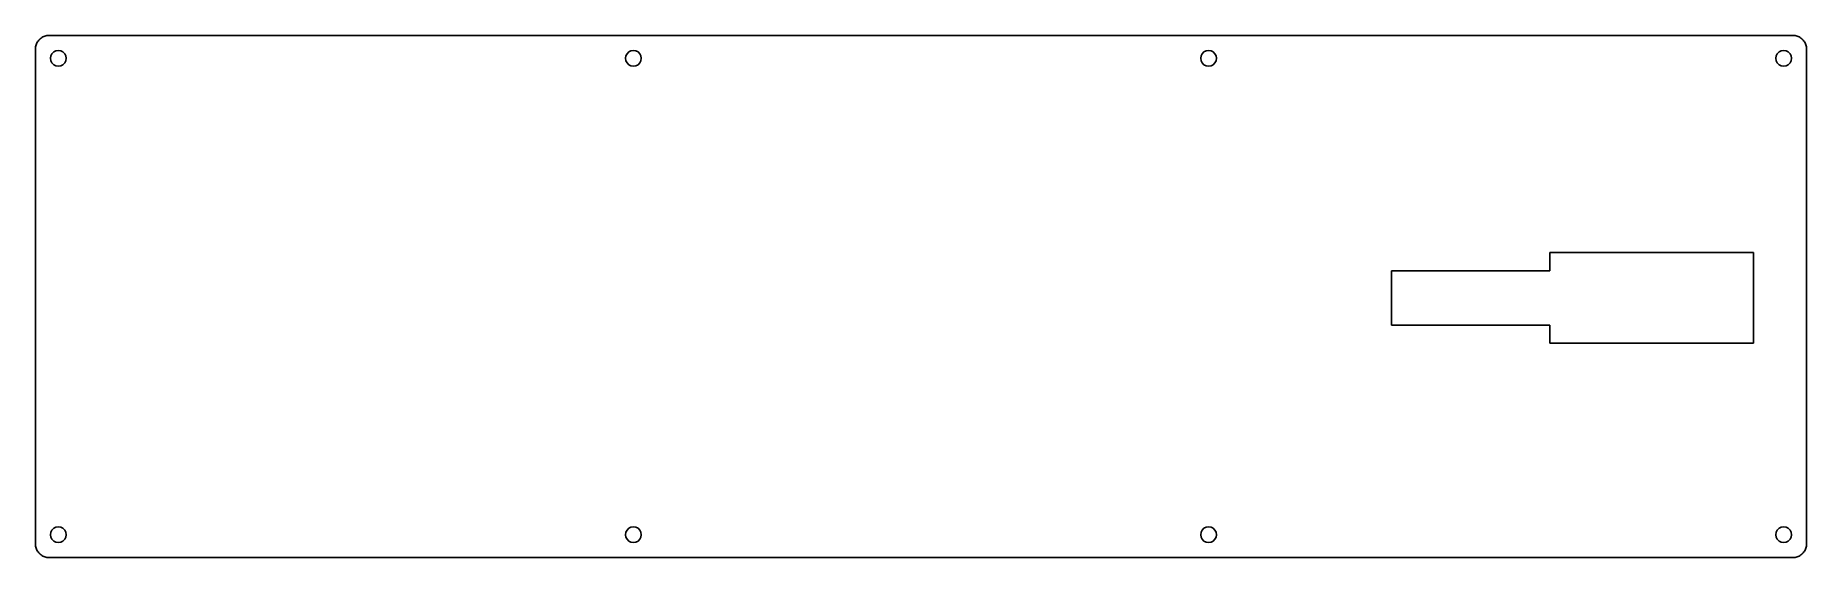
# Model space of a CAD drawing. Extents: x 0 to 392, y 0 to 115.
import ezdxf

# ---------------------------------------------------------------- set-up
doc = ezdxf.new("R2010")
doc.units = 0
doc.header["$MEASUREMENT"] = 0
doc.layers.get('0').update_dxf_attribs({"true_color": 0xffffff})

msp = doc.modelspace()

# ---------------------------------------------------------------- linework, layer by layer
at = {"color": 0}
for p, q in [((0.15, 113.36), (0.23, 113.58)), ((0.23, 113.58), (0.33, 113.8)), ((0.33, 113.8), (0.44, 114.01)), ((0.44, 114.01), (0.57, 114.2)), ((0.57, 114.2), (0.72, 114.39)), ((0.72, 114.39), (0.88, 114.56)), ((0.88, 114.56), (1.05, 114.72)), ((1.05, 114.72), (1.24, 114.86)), ((1.24, 114.86), (1.43, 114.99)), ((1.43, 114.99), (1.64, 115.11)), ((1.64, 115.11), (1.85, 115.21)), ((1.85, 115.21), (2.07, 115.29)), ((2.07, 115.29), (2.3, 115.36)), ((2.3, 115.36), (2.53, 115.4)), ((2.53, 115.4), (2.77, 115.43)), ((2.77, 115.43), (3, 115.44)), ((3, 115.44), (388.66, 115.44)), ((388.66, 115.44), (388.9, 115.43)), ((388.9, 115.43), (389.13, 115.4)), ((389.13, 115.4), (389.36, 115.36)), ((389.36, 115.36), (389.59, 115.29)), ((389.59, 115.29), (389.81, 115.21)), ((389.81, 115.21), (390.02, 115.11)), ((390.02, 115.11), (390.23, 114.99)), ((390.23, 114.99), (390.42, 114.86)), ((390.42, 114.86), (390.61, 114.72)), ((390.61, 114.72), (390.78, 114.56)), ((390.78, 114.56), (390.94, 114.39)), ((390.94, 114.39), (391.09, 114.2)), ((391.09, 114.2), (391.22, 114.01)), ((391.22, 114.01), (391.34, 113.8)), ((391.34, 113.8), (391.43, 113.58)), ((391.43, 113.58), (391.51, 113.36)), ((0, 112.44), (0.01, 112.67)), ((0, 3), (0, 112.44)), ((0.01, 112.67), (0.04, 112.91)), ((0.04, 112.91), (0.08, 113.14)), ((0.08, 113.14), (0.15, 113.36)), ((3.33, 110.38), (3.41, 110.91)), ((3.41, 109.84), (3.33, 110.38)), ((3.41, 110.91), (3.66, 111.4)), ((3.66, 109.35), (3.41, 109.84)), ((3.66, 111.4), (4.04, 111.78)), ((4.04, 111.78), (4.53, 112.03)), ((4.53, 112.03), (5.06, 112.11)), ((5.06, 112.11), (5.6, 112.03)), ((5.6, 112.03), (6.08, 111.78)), ((6.08, 111.78), (6.47, 111.4)), ((6.47, 111.4), (6.72, 110.91)), ((6.72, 109.84), (6.47, 109.35)), ((6.72, 110.91), (6.8, 110.38)), ((6.8, 110.38), (6.72, 109.84)), ((130.5, 110.38), (130.59, 110.91)), ((130.59, 109.84), (130.5, 110.38)), ((130.59, 110.91), (130.84, 111.4)), ((130.84, 109.35), (130.59, 109.84)), ((130.84, 111.4), (131.22, 111.78)), ((131.22, 111.78), (131.7, 112.03)), ((131.7, 112.03), (132.24, 112.11)), ((132.24, 112.11), (132.78, 112.03)), ((132.78, 112.03), (133.26, 111.78)), ((133.26, 111.78), (133.65, 111.4)), ((133.65, 111.4), (133.89, 110.91)), ((133.89, 109.84), (133.65, 109.35)), ((133.89, 110.91), (133.98, 110.38)), ((133.98, 110.38), (133.89, 109.84)), ((257.68, 110.38), (257.77, 110.91)), ((257.77, 109.84), (257.68, 110.38)), ((257.77, 110.91), (258.02, 111.4)), ((258.02, 109.35), (257.77, 109.84)), ((258.02, 111.4), (258.4, 111.78)), ((258.4, 111.78), (258.88, 112.03)), ((258.88, 112.03), (259.42, 112.11)), ((259.42, 112.11), (259.96, 112.03)), ((259.96, 112.03), (260.44, 111.78)), ((260.44, 111.78), (260.83, 111.4)), ((260.83, 111.4), (261.07, 110.91)), ((261.07, 109.84), (260.83, 109.35)), ((261.07, 110.91), (261.16, 110.38)), ((261.16, 110.38), (261.07, 109.84)), ((384.86, 110.38), (384.95, 110.91)), ((384.95, 109.84), (384.86, 110.38)), ((384.95, 110.91), (385.19, 111.4)), ((385.19, 109.35), (384.95, 109.84)), ((385.19, 111.4), (385.58, 111.78)), ((385.58, 111.78), (386.06, 112.03)), ((386.06, 112.03), (386.6, 112.11)), ((386.6, 112.11), (387.14, 112.03)), ((387.14, 112.03), (387.62, 111.78)), ((387.62, 111.78), (388.01, 111.4)), ((388.01, 111.4), (388.25, 110.91)), ((388.25, 109.84), (388.01, 109.35)), ((388.25, 110.91), (388.34, 110.38)), ((388.34, 110.38), (388.25, 109.84)), ((391.51, 113.36), (391.58, 113.14)), ((391.58, 113.14), (391.63, 112.91)), ((391.63, 112.91), (391.65, 112.67)), ((391.65, 112.67), (391.66, 112.44)), ((391.66, 112.44), (391.66, 3)), ((4.04, 108.97), (3.66, 109.35)), ((4.53, 108.72), (4.04, 108.97)), ((5.06, 108.64), (4.53, 108.72)), ((5.6, 108.72), (5.06, 108.64)), ((6.08, 108.97), (5.6, 108.72)), ((6.47, 109.35), (6.08, 108.97)), ((131.22, 108.97), (130.84, 109.35)), ((131.7, 108.72), (131.22, 108.97)), ((132.24, 108.64), (131.7, 108.72)), ((132.78, 108.72), (132.24, 108.64)), ((133.26, 108.97), (132.78, 108.72)), ((133.65, 109.35), (133.26, 108.97)), ((258.4, 108.97), (258.02, 109.35)), ((258.88, 108.72), (258.4, 108.97)), ((259.42, 108.64), (258.88, 108.72)), ((259.96, 108.72), (259.42, 108.64)), ((260.44, 108.97), (259.96, 108.72)), ((260.83, 109.35), (260.44, 108.97)), ((385.58, 108.97), (385.19, 109.35)), ((386.06, 108.72), (385.58, 108.97)), ((386.6, 108.64), (386.06, 108.72)), ((387.14, 108.72), (386.6, 108.64)), ((387.62, 108.97), (387.14, 108.72)), ((388.01, 109.35), (387.62, 108.97)), ((3.33, 5.06), (3.41, 5.6)), ((3.41, 4.53), (3.33, 5.06)), ((3.41, 5.6), (3.66, 6.08)), ((3.66, 4.04), (3.41, 4.53)), ((3.66, 6.08), (4.04, 6.47)), ((4.04, 3.66), (3.66, 4.04)), ((4.04, 6.47), (4.53, 6.72)), ((4.53, 6.72), (5.06, 6.8)), ((5.06, 6.8), (5.6, 6.72)), ((5.6, 6.72), (6.08, 6.47)), ((6.08, 6.47), (6.47, 6.08)), ((6.47, 4.04), (6.08, 3.66)), ((6.47, 6.08), (6.72, 5.6)), ((6.72, 4.53), (6.47, 4.04)), ((6.72, 5.6), (6.8, 5.06)), ((6.8, 5.06), (6.72, 4.53)), ((130.5, 5.06), (130.59, 5.6)), ((130.59, 4.53), (130.5, 5.06)), ((130.59, 5.6), (130.84, 6.08)), ((130.84, 4.04), (130.59, 4.53)), ((130.84, 6.08), (131.22, 6.47)), ((131.22, 3.66), (130.84, 4.04)), ((131.22, 6.47), (131.7, 6.72)), ((131.7, 6.72), (132.24, 6.8)), ((132.24, 6.8), (132.78, 6.72)), ((132.78, 6.72), (133.26, 6.47)), ((133.26, 6.47), (133.65, 6.08)), ((133.65, 4.04), (133.26, 3.66)), ((133.65, 6.08), (133.89, 5.6)), ((133.89, 4.53), (133.65, 4.04)), ((133.89, 5.6), (133.98, 5.06)), ((133.98, 5.06), (133.89, 4.53)), ((257.68, 5.06), (257.77, 5.6)), ((257.77, 4.53), (257.68, 5.06)), ((257.77, 5.6), (258.02, 6.08)), ((258.02, 4.04), (257.77, 4.53)), ((258.02, 6.08), (258.4, 6.47)), ((258.4, 3.66), (258.02, 4.04)), ((258.4, 6.47), (258.88, 6.72)), ((258.88, 6.72), (259.42, 6.8)), ((259.42, 6.8), (259.96, 6.72)), ((259.96, 6.72), (260.44, 6.47)), ((260.44, 6.47), (260.83, 6.08)), ((260.83, 4.04), (260.44, 3.66)), ((260.83, 6.08), (261.07, 5.6)), ((261.07, 4.53), (260.83, 4.04)), ((261.07, 5.6), (261.16, 5.06)), ((261.16, 5.06), (261.07, 4.53)), ((384.86, 5.06), (384.95, 5.6)), ((384.95, 4.53), (384.86, 5.06)), ((384.95, 5.6), (385.19, 6.08)), ((385.19, 4.04), (384.95, 4.53)), ((385.19, 6.08), (385.58, 6.47)), ((385.58, 3.66), (385.19, 4.04)), ((385.58, 6.47), (386.06, 6.72)), ((386.06, 6.72), (386.6, 6.8)), ((386.6, 6.8), (387.14, 6.72)), ((387.14, 6.72), (387.62, 6.47)), ((387.62, 6.47), (388.01, 6.08)), ((388.01, 4.04), (387.62, 3.66)), ((388.01, 6.08), (388.25, 5.6)), ((388.25, 4.53), (388.01, 4.04)), ((388.25, 5.6), (388.34, 5.06)), ((388.34, 5.06), (388.25, 4.53)), ((0.01, 2.77), (0, 3)), ((0.04, 2.53), (0.01, 2.77)), ((0.08, 2.3), (0.04, 2.53)), ((0.15, 2.07), (0.08, 2.3)), ((0.23, 1.85), (0.15, 2.07)), ((0.33, 1.64), (0.23, 1.85)), ((0.44, 1.43), (0.33, 1.64)), ((0.57, 1.24), (0.44, 1.43)), ((0.72, 1.05), (0.57, 1.24)), ((0.88, 0.88), (0.72, 1.05)), ((1.05, 0.72), (0.88, 0.88)), ((1.24, 0.57), (1.05, 0.72)), ((1.43, 0.44), (1.24, 0.57)), ((1.64, 0.33), (1.43, 0.44)), ((1.85, 0.23), (1.64, 0.33)), ((2.07, 0.15), (1.85, 0.23)), ((2.3, 0.08), (2.07, 0.15)), ((2.53, 0.04), (2.3, 0.08)), ((2.77, 0.01), (2.53, 0.04)), ((3, 0), (2.77, 0.01)), ((388.66, 0), (3, 0)), ((4.53, 3.41), (4.04, 3.66)), ((5.06, 3.33), (4.53, 3.41)), ((5.6, 3.41), (5.06, 3.33)), ((6.08, 3.66), (5.6, 3.41)), ((131.7, 3.41), (131.22, 3.66)), ((132.24, 3.33), (131.7, 3.41)), ((132.78, 3.41), (132.24, 3.33)), ((133.26, 3.66), (132.78, 3.41)), ((258.88, 3.41), (258.4, 3.66)), ((259.42, 3.33), (258.88, 3.41)), ((259.96, 3.41), (259.42, 3.33)), ((260.44, 3.66), (259.96, 3.41)), ((386.06, 3.41), (385.58, 3.66)), ((386.6, 3.33), (386.06, 3.41)), ((387.14, 3.41), (386.6, 3.33)), ((387.62, 3.66), (387.14, 3.41)), ((388.9, 0.01), (388.66, 0)), ((389.13, 0.04), (388.9, 0.01)), ((389.36, 0.08), (389.13, 0.04)), ((389.59, 0.15), (389.36, 0.08)), ((389.81, 0.23), (389.59, 0.15)), ((390.02, 0.33), (389.81, 0.23)), ((390.23, 0.44), (390.02, 0.33)), ((390.42, 0.57), (390.23, 0.44)), ((390.61, 0.72), (390.42, 0.57)), ((390.78, 0.88), (390.61, 0.72)), ((390.94, 1.05), (390.78, 0.88)), ((391.09, 1.24), (390.94, 1.05)), ((391.22, 1.43), (391.09, 1.24)), ((391.34, 1.64), (391.22, 1.43)), ((391.43, 1.85), (391.34, 1.64)), ((391.51, 2.07), (391.43, 1.85)), ((391.58, 2.3), (391.51, 2.07)), ((391.63, 2.53), (391.58, 2.3)), ((391.65, 2.77), (391.63, 2.53)), ((391.66, 3), (391.65, 2.77))]:
    msp.add_line(p, q, dxfattribs=at)
for p, q in [((379.91, 67.41), (334.91, 67.41)), ((334.91, 67.41), (334.91, 63.41)), ((379.91, 47.41), (379.91, 67.41)), ((334.91, 63.41), (299.91, 63.41)), ((299.91, 51.41), (299.91, 63.41)), ((334.91, 51.41), (299.91, 51.41)), ((334.91, 51.41), (334.91, 47.41)), ((334.91, 47.41), (379.91, 47.41))]:
    msp.add_line(p, q)

doc.saveas('drawing.dxf')
